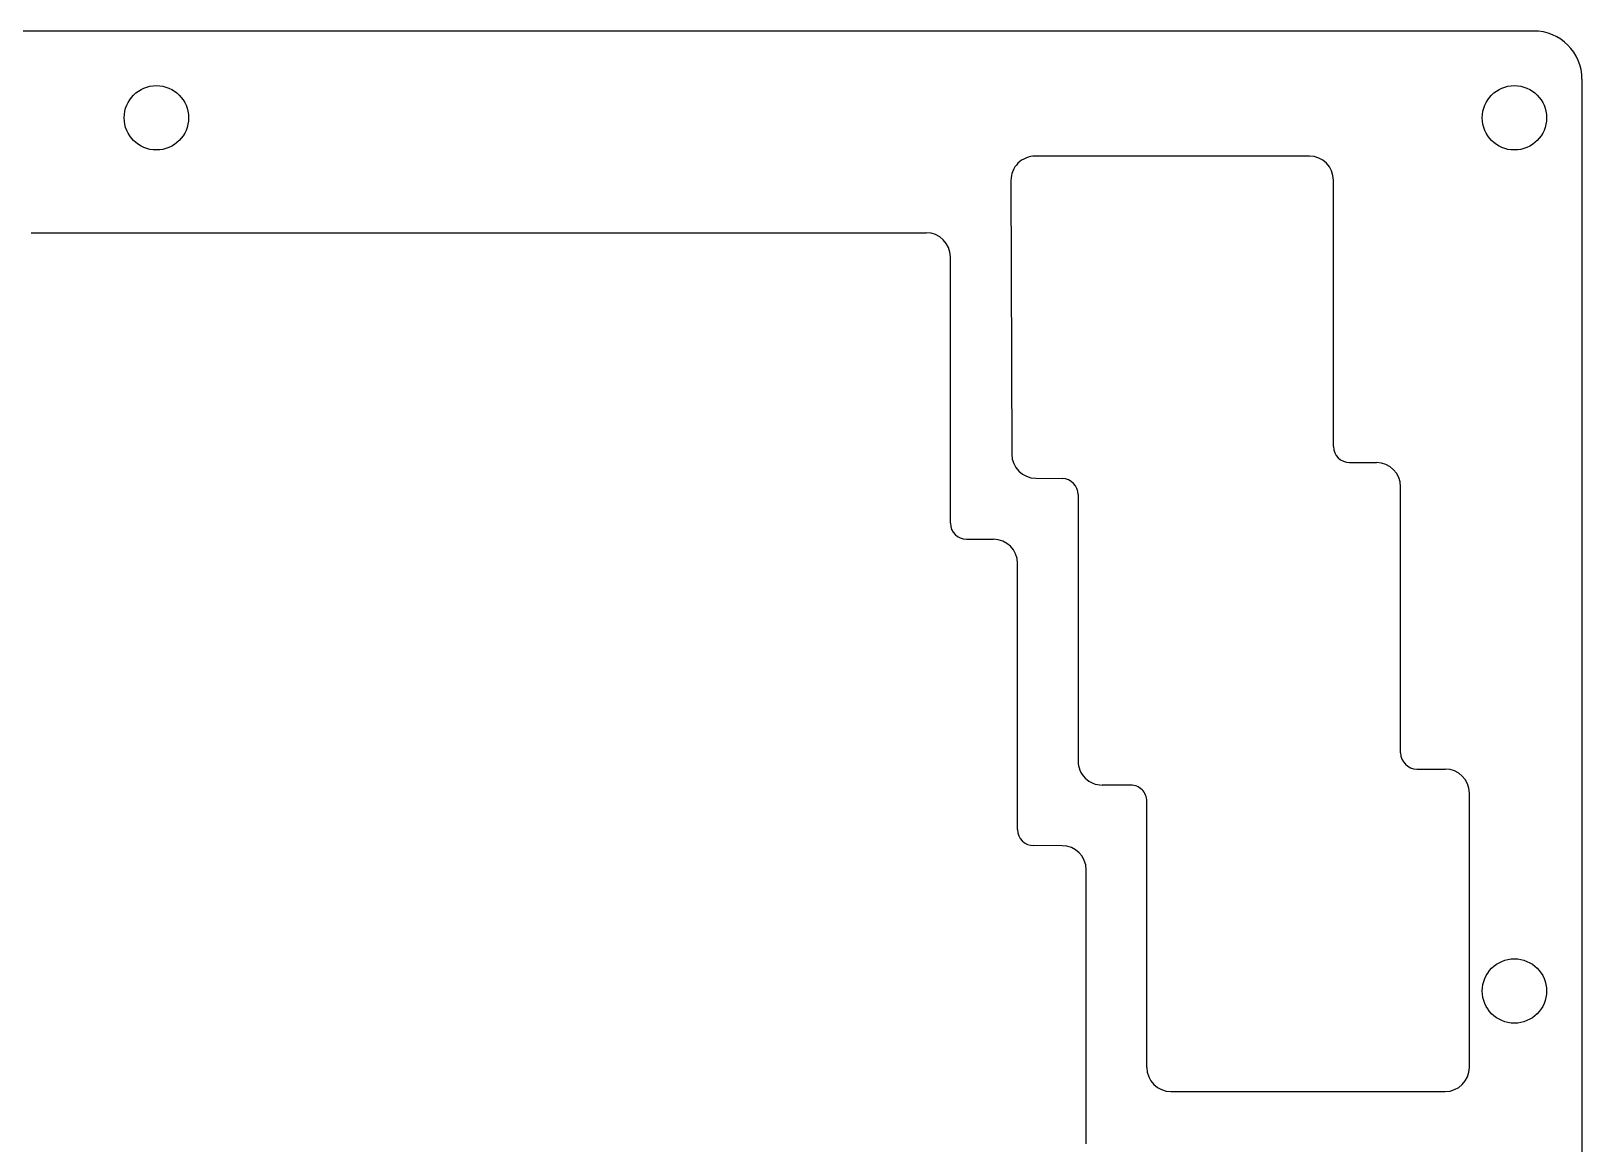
# Model space of a CAD drawing. Extents: x -53 to 325, y -116 to 23.
# Drawn here: x 228.5 to 324.9, y -46.6 to 22.6 of the extents above; entities that cross this region are included whole.
import ezdxf

# ---------------------------------------------------------------- set-up
doc = ezdxf.new("R2010")
doc.units = 0
for name, color, linetype in [('Shape036', 7, 'CONTINUOUS'), ('Shape037', 7, 'CONTINUOUS'), ('Shape041', 7, 'CONTINUOUS'), ('Shape043', 7, 'CONTINUOUS'), ('Shape044', 7, 'CONTINUOUS'), ('Shape045', 7, 'CONTINUOUS'), ('Shape046', 7, 'CONTINUOUS'), ('Shape047', 7, 'CONTINUOUS'), ('Shape048', 7, 'CONTINUOUS'), ('Shape049', 7, 'CONTINUOUS'), ('Shape050', 7, 'CONTINUOUS'), ('Shape051', 7, 'CONTINUOUS'), ('Shape052', 7, 'CONTINUOUS'), ('Shape053', 7, 'CONTINUOUS'), ('Shape054', 7, 'CONTINUOUS'), ('Shape055', 7, 'CONTINUOUS'), ('Shape057', 7, 'CONTINUOUS'), ('Shape060', 7, 'CONTINUOUS'), ('Shape063', 7, 'CONTINUOUS'), ('Shape072', 7, 'CONTINUOUS'), ('Shape2944', 7, 'CONTINUOUS'), ('Shape2946', 7, 'CONTINUOUS'), ('Shape2947', 7, 'CONTINUOUS'), ('Shape2949', 7, 'CONTINUOUS'), ('Shape2950', 7, 'CONTINUOUS'), ('Shape2951', 7, 'CONTINUOUS'), ('Shape2952', 7, 'CONTINUOUS'), ('Shape2954', 7, 'CONTINUOUS'), ('Shape2955', 7, 'CONTINUOUS'), ('Shape2957', 7, 'CONTINUOUS'), ('Shape2958', 7, 'CONTINUOUS'), ('Shape2959', 7, 'CONTINUOUS'), ('Shape2964', 7, 'CONTINUOUS'), ('Shape2965', 7, 'CONTINUOUS'), ('Shape2966', 7, 'CONTINUOUS'), ('Shape2968', 7, 'CONTINUOUS'), ('Shape2969', 7, 'CONTINUOUS'), ('Shape2971', 7, 'CONTINUOUS'), ('Shape2995', 7, 'CONTINUOUS'), ('Shape2996', 7, 'CONTINUOUS'), ('Shape2997', 7, 'CONTINUOUS')]:
    doc.layers.add(name, color=color, linetype=linetype)

msp = doc.modelspace()

# ---------------------------------------------------------------- linework, layer by layer
at = {"layer": 'Shape036'}
msp.add_line((228.503, 10.0701), (284.145, 10.069), dxfattribs=at)
at = {"layer": 'Shape037'}
msp.add_line((317.9, -41.8175), (317.9, -24.7675), dxfattribs=at)
at = {"layer": 'Shape041'}
msp.add_line((297.851, -41.8176), (297.85, -25.2671), dxfattribs=at)
at = {"layer": 'Shape043'}
msp.add_line((314.63, -23.2674), (316.4, -23.2675), dxfattribs=at)
at = {"layer": 'Shape044'}
msp.add_line((286.644, -8.9802), (288.319, -8.9818), dxfattribs=at)
at = {"layer": 'Shape045'}
msp.add_line((299.351, -43.3175), (316.4, -43.3175), dxfattribs=at)
at = {"layer": 'Shape046'}
msp.add_line((292.588, -28.0325), (290.817, -28.0303), dxfattribs=at)
at = {"layer": 'Shape047'}
msp.add_line((285.645, -7.9802), (285.645, 8.569), dxfattribs=at)
at = {"layer": 'Shape048'}
msp.add_line((294.087, -46.5775), (294.086, -29.5324), dxfattribs=at)
at = {"layer": 'Shape049'}
msp.add_line((296.849, -24.2672), (295.08, -24.2675), dxfattribs=at)
at = {"layer": 'Shape050'}
msp.add_line((310.457, -4.2176), (312.131, -4.2185), dxfattribs=at)
at = {"layer": 'Shape051'}
msp.add_line((309.457, -3.2178), (309.455, 13.3313), dxfattribs=at)
at = {"layer": 'Shape052'}
msp.add_line((290.947, -5.1929), (292.591, -5.211), dxfattribs=at)
at = {"layer": 'Shape053'}
msp.add_line((313.63, -22.2674), (313.63, -5.7185), dxfattribs=at)
at = {"layer": 'Shape054'}
msp.add_line((289.818, -27.0304), (289.817, -10.4818), dxfattribs=at)
at = {"layer": 'Shape055'}
msp.add_line((289.408, 13.3262), (289.463, -3.6978), dxfattribs=at)
at = {"layer": 'Shape057'}
msp.add_line((293.58, -6.2109), (293.58, -22.7675), dxfattribs=at)
at = {"layer": 'Shape060'}
msp.add_line((307.955, 14.8311), (290.908, 14.8311), dxfattribs=at)
at = {"layer": 'Shape063'}
msp.add_line((324.9, 19.6113), (324.9, -96.1996), dxfattribs=at)
at = {"layer": 'Shape072'}
msp.add_line((321.9, 22.6113), (-50.3746, 22.6062), dxfattribs=at)
at = {"layer": 'Shape2944'}
msp.add_arc((292.586, -29.5325), 1.5, 0.003269, 89.9306, dxfattribs=at)
at = {"layer": 'Shape2946'}
msp.add_arc((284.145, 8.569), 1.5, 0.000273, 89.9989, dxfattribs=at)
at = {"layer": 'Shape2947'}
msp.add_arc((316.4, -41.8175), 1.5, -90, 0, dxfattribs=at)
at = {"layer": 'Shape2949'}
msp.add_arc((316.4, -24.7675), 1.5, 0, 89.9972, dxfattribs=at)
at = {"layer": 'Shape2950'}
msp.add_arc((299.351, -41.8175), 1.5, -179.995, -90, dxfattribs=at)
at = {"layer": 'Shape2951'}
msp.add_arc((314.63, -22.2674), 1, 180, -90.0028, dxfattribs=at)
at = {"layer": 'Shape2952'}
msp.add_arc((312.13, -5.7185), 1.5, 0, 89.9702, dxfattribs=at)
at = {"layer": 'Shape2954'}
msp.add_arc((295.08, -22.7675), 1.5, 180, -89.9911, dxfattribs=at)
at = {"layer": 'Shape2955'}
msp.add_arc((296.85, -25.2672), 1, 0.005146, 90.0089, dxfattribs=at)
at = {"layer": 'Shape2957'}
msp.add_arc((290.963, -3.693), 1.5, -179.813, -90.6318, dxfattribs=at)
at = {"layer": 'Shape2958'}
msp.add_arc((310.457, -3.2176), 1, -179.992, -90.0298, dxfattribs=at)
at = {"layer": 'Shape2959'}
msp.add_arc((286.645, -7.9802), 1, -180, -90.0545, dxfattribs=at)
at = {"layer": 'Shape2964'}
msp.add_arc((288.317, -10.4818), 1.5, 0.002393, 89.9455, dxfattribs=at)
at = {"layer": 'Shape2965'}
msp.add_arc((321.9, 19.6113), 3, 0, 90, dxfattribs=at)
at = {"layer": 'Shape2966'}
msp.add_arc((307.955, 13.3311), 1.5, 0.008242, 90, dxfattribs=at)
at = {"layer": 'Shape2968'}
msp.add_arc((292.58, -6.2109), 1, 0, 89.3682, dxfattribs=at)
at = {"layer": 'Shape2969'}
msp.add_arc((290.818, -27.0303), 1, -179.998, -90.0694, dxfattribs=at)
at = {"layer": 'Shape2971'}
msp.add_arc((290.908, 13.3311), 1.5, 90, -179.813, dxfattribs=at)
at = {"layer": 'Shape2995'}
msp.add_circle((320.7, -37.0669), 2, dxfattribs=at)
at = {"layer": 'Shape2996'}
msp.add_circle((320.7, 17.2151), 2, dxfattribs=at)
at = {"layer": 'Shape2997'}
msp.add_circle((236.295, 17.2151), 2, dxfattribs=at)

doc.saveas('drawing.dxf')
